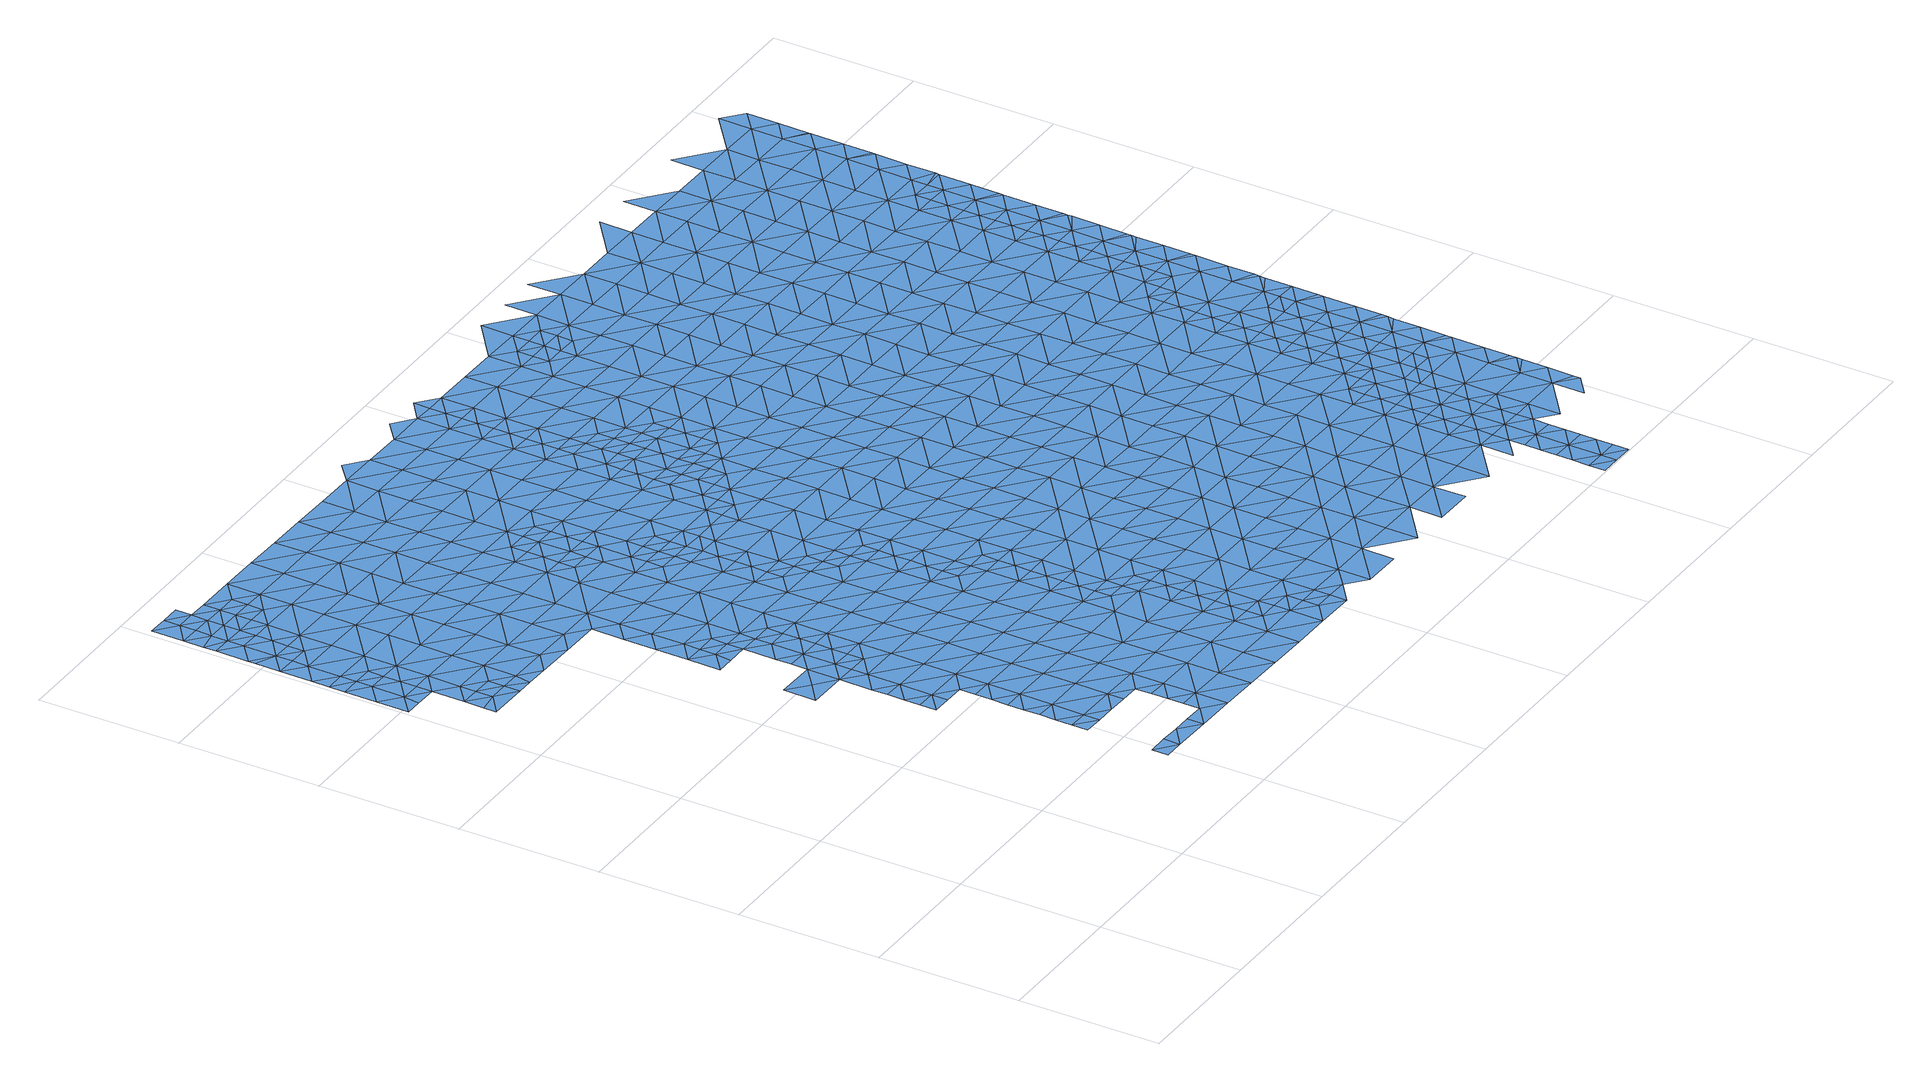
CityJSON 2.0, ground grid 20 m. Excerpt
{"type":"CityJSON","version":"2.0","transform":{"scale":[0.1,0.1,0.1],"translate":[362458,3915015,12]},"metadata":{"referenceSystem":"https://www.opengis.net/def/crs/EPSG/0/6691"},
"CityObjects":{
"waterbody1":{"type":"WaterBody","attributes":{"name":"9","class":"1140","function":"1","WaterBodyRiverFloodingRiskAttribute.description":"5","WaterBodyRiverFloodingRiskAttribute.rankOrg":"2","WaterBodyRiverFloodingRiskAttribute.adminType":"2","WaterBodyRiverFloodingRiskAttribute.scale":"L1"},"geometry":[{"type":"MultiSurface","lod":"1","boundaries":[[[0,1,2]],[[1,3,4]],[[0,3,1]],[[3,5,4]],[[6,7,8]],[[9,4,5]],[[6,10,7]],[[0,11,3]],[[12,9,5]],[[13,8,7]],[[14,8,13]],[[15,14,13]],[[10,16,7]],[[3,17,5]],[[18,12,5]],[[19,15,20]],[[21,22,23]],[[15,13,20]],[[11,19,20]],[[3,11,17]],[[7,24,13]],[[24,7,16]],[[17,25,5]],[[16,23,26]],[[11,20,17]],[[23,22,26]],[[18,5,25]],[[24,16,26]],[[27,26,22]],[[20,13,28]],[[29,17,20]],[[13,24,28]],[[30,31,32]],[[30,18,25]],[[32,18,30]],[[33,34,35]],[[36,24,26]],[[37,29,20]],[[37,20,28]],[[38,25,17]],[[36,26,27]],[[39,40,41]],[[39,31,30]],[[41,31,39]],[[42,34,33]],[[43,28,24]],[[44,40,39]],[[38,17,29]],[[45,46,47]],[[30,25,38]],[[43,24,36]],[[27,48,36]],[[42,33,49]],[[38,50,30]],[[39,51,44]],[[52,53,54]],[[55,56,52]],[[37,28,57]],[[58,59,60]],[[46,45,61]],[[33,62,49]],[[28,43,57]],[[63,58,60]],[[37,64,29]],[[59,65,60]],[[52,54,55]],[[39,30,66]],[[67,43,36]],[[68,69,70]],[[64,38,29]],[[66,30,50]],[[69,56,55]],[[68,56,69]],[[39,66,51]],[[45,71,61]],[[72,37,57]],[[73,63,74]],[[67,36,48]],[[54,75,55]],[[63,60,74]],[[76,73,74]],[[65,77,60]],[[78,49,62]],[[79,80,81]],[[79,70,80]],[[37,72,64]],[[38,82,50]],[[70,69,80]],[[83,76,84]],[[76,74,84]],[[75,85,55]],[[86,87,71]],[[86,51,87]],[[88,89,43]],[[62,90,78]],[[51,66,87]],[[91,83,84]],[[88,43,67]],[[92,81,93]],[[94,95,96]],[[61,71,97]],[[50,98,66]],[[81,80,93]],[[77,92,93]],[[57,43,89]],[[69,55,85]],[[99,80,69]],[[38,64,82]],[[74,60,100]],[[60,77,100]],[[67,48,101]],[[94,102,95]],[[103,85,75]],[[72,57,89]],[[71,87,97]],[[96,104,105]],[[98,50,82]],[[77,93,100]],[[98,106,66]],[[84,74,107]],[[96,95,104]],[[90,62,108]],[[91,84,109]],[[80,110,93]],[[102,111,95]],[[107,74,100]],[[112,88,67]],[[69,85,99]],[[113,101,105]],[[64,72,114]],[[101,112,67]],[[87,66,106]],[[114,72,89]],[[64,115,82]],[[87,116,97]],[[103,117,85]],[[118,100,93]],[[105,104,113]],[[119,120,121]],[[122,84,107]],[[123,90,108]],[[80,99,110]],[[124,90,123]],[[109,84,122]],[[113,112,101]],[[88,125,89]],[[126,124,123]],[[127,95,111]],[[116,87,106]],[[64,114,115]],[[82,128,98]],[[129,107,100]],[[111,121,130]],[[118,93,110]],[[104,95,127]],[[121,120,130]],[[131,132,117]],[[133,85,117]],[[134,114,89]],[[131,126,132]],[[125,88,112]],[[135,109,122]],[[126,123,132]],[[136,109,135]],[[127,111,130]],[[137,97,116]],[[99,85,133]],[[82,115,138]],[[139,136,135]],[[98,140,106]],[[141,122,107]],[[99,142,110]],[[120,143,130]],[[113,104,144]],[[133,117,132]],[[144,104,127]],[[100,118,129]],[[134,89,125]],[[82,138,128]],[[145,139,146]],[[123,108,147]],[[106,140,116]],[[139,135,146]],[[148,145,146]],[[149,135,122]],[[110,150,118]],[[112,113,151]],[[147,152,123]],[[123,153,132]],[[99,133,142]],[[115,114,154]],[[155,127,130]],[[151,113,144]],[[107,129,141]],[[156,125,112]],[[154,114,134]],[[157,130,143]],[[115,158,138]],[[159,148,146]],[[98,128,140]],[[160,148,159]],[[116,161,137]],[[153,133,132]],[[143,160,159]],[[162,146,135]],[[157,155,130]],[[110,142,150]],[[163,144,127]],[[164,112,151]],[[122,141,149]],[[165,134,125]],[[157,143,159]],[[166,142,133]],[[115,154,158]],[[129,118,167]],[[116,140,161]],[[123,152,153]],[[155,163,127]],[[163,151,144]],[[156,112,164]],[[165,154,134]],[[118,150,167]],[[135,149,162]],[[162,168,146]],[[128,169,140]],[[138,158,170]],[[128,138,169]],[[141,129,171]],[[137,161,172]],[[166,133,153]],[[159,146,168]],[[173,164,151]],[[165,125,156]],[[166,174,142]],[[175,158,154]],[[129,167,171]],[[168,176,159]],[[138,170,169]],[[152,147,177]],[[140,178,161]],[[150,142,174]],[[179,167,150]],[[169,178,140]],[[149,141,180]],[[157,159,176]],[[181,156,164]],[[174,179,150]],[[182,170,158]],[[173,151,163]],[[141,171,180]],[[175,154,165]],[[176,183,157]],[[161,184,172]],[[175,182,158]],[[185,171,167]],[[162,149,186]],[[153,187,166]],[[155,157,183]],[[156,188,165]],[[152,177,189]],[[153,152,187]],[[179,185,167]],[[190,169,170]],[[181,164,173]],[[149,180,186]],[[183,191,155]],[[187,152,189]],[[192,175,165]],[[161,178,184]],[[168,162,193]],[[163,155,191]],[[194,192,165]],[[194,165,188]],[[187,195,166]],[[196,178,169]],[[197,156,181]],[[162,186,193]],[[190,170,182]],[[188,156,197]],[[191,198,163]],[[174,166,195]],[[199,181,173]],[[180,171,200]],[[201,182,175]],[[177,202,189]],[[172,184,203]],[[176,168,204]],[[173,163,198]],[[205,201,175]],[[205,175,192]],[[197,206,188]],[[171,185,200]],[[200,207,180]],[[208,184,178]],[[168,193,204]],[[209,199,173]],[[196,169,190]],[[198,209,173]],[[210,211,174]],[[211,185,179]],[[186,180,207]],[[189,212,187]],[[183,176,213]],[[214,215,181]],[[174,195,210]],[[179,174,211]],[[181,199,214]],[[216,190,182]],[[191,183,217]],[[207,218,186]],[[219,203,184]],[[197,181,215]],[[176,204,213]],[[208,178,196]],[[216,182,201]],[[220,200,185]],[[197,221,206]],[[212,189,202]],[[208,219,184]],[[193,186,218]],[[222,223,191]],[[191,217,222]],[[224,183,213]],[[198,191,223]],[[217,183,224]],[[218,225,193]],[[197,215,221]],[[190,226,196]],[[227,199,209]],[[195,187,228]],[[229,210,195]],[[228,187,212]],[[204,193,225]],[[230,231,198]],[[200,232,207]],[[198,223,230]],[[201,233,216]],[[185,211,220]],[[234,221,215]],[[235,208,196]],[[209,198,231]],[[225,236,204]],[[237,227,209]],[[238,217,224]],[[239,234,215]],[[240,224,213]],[[241,203,219]],[[190,216,226]],[[213,204,236]],[[207,242,218]],[[195,228,229]],[[229,243,210]],[[209,231,237]],[[233,244,216]],[[210,245,211]],[[200,220,232]],[[246,240,213]],[[247,238,224]],[[248,220,211]],[[234,249,221]],[[236,246,213]],[[212,250,228]],[[212,202,251]],[[252,219,208]],[[227,237,253]],[[218,254,225]],[[196,226,235]],[[255,221,249]],[[256,255,249]],[[251,257,212]],[[224,240,247]],[[245,248,211]],[[239,258,234]],[[250,259,228]],[[207,232,242]],[[248,260,220]],[[249,261,256]],[[254,262,225]],[[259,263,228]],[[212,257,250]],[[238,247,264]],[[260,265,220]],[[266,261,244]],[[216,267,226]],[[262,268,225]],[[225,268,236]],[[208,235,269]],[[266,256,261]],[[218,270,254]],[[229,228,263]],[[210,243,245]],[[232,220,265]],[[271,249,234]],[[272,267,216]],[[218,242,270]],[[216,244,272]],[[265,273,232]],[[274,240,246]],[[268,275,236]],[[276,277,229]],[[229,277,243]],[[208,269,252]],[[276,229,263]],[[273,278,232]],[[232,278,242]],[[279,253,280]],[[275,281,236]],[[236,281,246]],[[241,219,282]],[[280,253,283]],[[258,279,280]],[[244,261,272]],[[284,250,257]],[[285,261,249]],[[286,248,245]],[[234,258,271]],[[267,287,226]],[[277,288,243]],[[289,274,246]],[[282,219,252]],[[290,254,270]],[[291,270,242]],[[251,292,257]],[[235,287,269]],[[281,289,246]],[[288,293,243]],[[243,293,245]],[[294,291,242]],[[235,226,287]],[[294,242,278]],[[258,280,271]],[[289,295,274]],[[283,296,280]],[[297,286,245]],[[298,290,270]],[[299,252,269]],[[285,249,271]],[[300,301,257]],[[251,302,292]],[[257,292,300]],[[284,257,301]],[[245,293,297]],[[270,291,298]],[[272,261,303]],[[286,297,304]],[[303,261,285]],[[290,298,305]],[[272,306,267]],[[299,269,287]],[[252,307,282]],[[308,292,302]],[[271,280,309]],[[280,296,309]],[[306,272,303]],[[310,309,296]],[[307,252,299]],[[309,311,271]],[[306,312,267]],[[267,313,287]],[[285,271,311]],[[314,303,285]],[[287,313,299]],[[315,282,307]],[[308,302,316]],[[317,282,315]],[[310,318,309]],[[319,306,303]],[[313,267,312]],[[314,285,311]],[[318,320,309]],[[313,321,299]],[[320,322,309]],[[309,322,311]],[[307,299,321]],[[323,315,307]],[[303,314,319]],[[321,323,307]],[[322,324,311]],[[311,324,314]],[[312,306,325]],[[312,326,313]],[[306,319,325]],[[324,327,314]],[[327,328,314]],[[319,314,328]],[[322,329,324]],[[313,330,321]],[[331,315,323]],[[312,325,326]],[[329,322,332]],[[333,334,319]],[[319,334,325]],[[319,328,333]],[[335,323,321]],[[330,313,326]],[[336,324,329]],[[330,335,321]],[[334,337,325]],[[332,338,329]],[[326,325,337]],[[339,336,329]],[[335,340,323]],[[341,342,326]],[[326,342,330]],[[329,338,339]],[[331,323,340]],[[326,337,341]],[[343,344,331]],[[336,339,345]],[[340,343,331]],[[337,334,346]],[[347,348,330]],[[330,348,335]],[[334,349,346]],[[330,342,347]],[[350,337,346]],[[348,351,335]],[[352,340,335]],[[351,352,335]],[[349,353,346]],[[354,350,346]],[[355,356,340]],[[340,356,343]],[[346,353,354]],[[340,352,355]],[[357,350,354]],[[358,359,343]],[[343,356,358]]]}]},
"waterbody2":{"type":"WaterBody","attributes":{"name":"9","class":"1140","function":"1","WaterBodyRiverFloodingRiskAttribute.description":"5","WaterBodyRiverFloodingRiskAttribute.rankOrg":"1","WaterBodyRiverFloodingRiskAttribute.adminType":"2","WaterBodyRiverFloodingRiskAttribute.scale":"L1"},"geometry":[{"type":"MultiSurface","lod":"1","boundaries":[[[360,8,361]],[[15,362,361]],[[363,360,361]],[[364,363,361]],[[361,362,364]],[[364,362,2]],[[0,2,362]],[[0,19,11]],[[362,19,0]],[[19,362,15]],[[361,14,15]],[[14,361,8]]]}]},
"waterbody3":{"type":"WaterBody","attributes":{"name":"9","class":"1140","function":"1","WaterBodyRiverFloodingRiskAttribute.description":"5","WaterBodyRiverFloodingRiskAttribute.rankOrg":"1","WaterBodyRiverFloodingRiskAttribute.adminType":"2","WaterBodyRiverFloodingRiskAttribute.scale":"L1"},"geometry":[{"type":"MultiSurface","lod":"1","boundaries":[[[10,365,23]],[[10,6,365]],[[21,23,365]],[[366,365,6]],[[16,10,23]],[[366,367,365]],[[365,367,21]]]}]},
"waterbody4":{"type":"WaterBody","attributes":{"name":"9","class":"1140","function":"1","WaterBodyRiverFloodingRiskAttribute.description":"5","WaterBodyRiverFloodingRiskAttribute.rankOrg":"1","WaterBodyRiverFloodingRiskAttribute.adminType":"2","WaterBodyRiverFloodingRiskAttribute.scale":"L1"},"geometry":[{"type":"MultiSurface","lod":"1","boundaries":[[[368,369,370]],[[41,369,31]],[[31,369,371]],[[32,31,371]],[[12,371,9]],[[372,371,368]],[[12,18,371]],[[372,9,371]],[[40,373,41]],[[32,371,18]],[[371,369,368]],[[373,370,369]],[[41,373,369]]]}]},
"waterbody5":{"type":"WaterBody","attributes":{"name":"9","class":"1140","function":"1","WaterBodyRiverFloodingRiskAttribute.description":"5","WaterBodyRiverFloodingRiskAttribute.rankOrg":"2","WaterBodyRiverFloodingRiskAttribute.adminType":"2","WaterBodyRiverFloodingRiskAttribute.scale":"L1"},"geometry":[{"type":"MultiSurface","lod":"1","boundaries":[[[373,374,375]],[[374,47,375]],[[374,373,40]],[[376,377,375]],[[375,47,376]],[[373,375,378]],[[373,378,370]],[[378,375,377]]]}]},
"waterbody6":{"type":"WaterBody","attributes":{"name":"9","class":"1140","function":"1","WaterBodyRiverFloodingRiskAttribute.description":"5","WaterBodyRiverFloodingRiskAttribute.rankOrg":"1","WaterBodyRiverFloodingRiskAttribute.adminType":"2","WaterBodyRiverFloodingRiskAttribute.scale":"L1"},"geometry":[{"type":"MultiSurface","lod":"1","boundaries":[[[46,379,47]],[[46,380,381]],[[46,381,379]],[[47,379,376]],[[377,376,379]],[[382,377,379]],[[382,379,381]]]}]},
"waterbody7":{"type":"WaterBody","attributes":{"name":"9","class":"1140","function":"1","WaterBodyRiverFloodingRiskAttribute.description":"5","WaterBodyRiverFloodingRiskAttribute.rankOrg":"1","WaterBodyRiverFloodingRiskAttribute.adminType":"2","WaterBodyRiverFloodingRiskAttribute.scale":"L1"},"geometry":[{"type":"MultiSurface","lod":"1","boundaries":[[[86,45,383]],[[45,374,383]],[[51,86,383]],[[44,51,383]],[[40,44,383]],[[45,86,71]],[[45,47,374]],[[383,374,40]]]}]},
"waterbody8":{"type":"WaterBody","attributes":{"name":"9","class":"1140","function":"1","WaterBodyRiverFloodingRiskAttribute.description":"5","WaterBodyRiverFloodingRiskAttribute.rankOrg":"1","WaterBodyRiverFloodingRiskAttribute.adminType":"2","WaterBodyRiverFloodingRiskAttribute.scale":"L1"},"geometry":[{"type":"MultiSurface","lod":"1","boundaries":[[[384,385,386]],[[386,385,387]],[[387,385,148]],[[145,148,385]],[[136,139,388]],[[385,388,139]],[[120,119,387]],[[160,120,387]],[[143,120,160]],[[385,139,145]],[[160,387,148]],[[119,386,387]],[[389,83,390]],[[385,391,388]],[[91,109,388]],[[388,109,136]],[[83,91,388]],[[391,83,388]],[[83,391,390]],[[390,391,392]],[[392,389,390]],[[384,391,385]]]}]},
"waterbody9":{"type":"WaterBody","attributes":{"name":"9","class":"1140","function":"1","WaterBodyRiverFloodingRiskAttribute.description":"5","WaterBodyRiverFloodingRiskAttribute.rankOrg":"1","WaterBodyRiverFloodingRiskAttribute.adminType":"2","WaterBodyRiverFloodingRiskAttribute.scale":"L1"},"geometry":[{"type":"MultiSurface","lod":"1","boundaries":[[[94,393,394]],[[102,94,394]],[[121,394,119]],[[395,394,393]],[[394,121,102]],[[395,119,394]],[[111,102,121]]]}]},
"waterbody10":{"type":"WaterBody","attributes":{"name":"9","class":"1140","function":"1","WaterBodyRiverFloodingRiskAttribute.description":"5","WaterBodyRiverFloodingRiskAttribute.rankOrg":"3","WaterBodyRiverFloodingRiskAttribute.adminType":"2","WaterBodyRiverFloodingRiskAttribute.scale":"L1"},"geometry":[{"type":"MultiSurface","lod":"1","boundaries":[[[233,201,396]],[[205,396,201]],[[205,192,396]],[[194,188,206]],[[194,206,397]],[[206,221,397]],[[221,255,397]],[[255,256,397]],[[256,396,397]],[[397,192,194]],[[266,396,256]],[[266,233,396]],[[396,192,397]],[[266,244,233]]]}]},
"waterbody11":{"type":"WaterBody","attributes":{"name":"9","class":"1140","function":"1","WaterBodyRiverFloodingRiskAttribute.description":"5","WaterBodyRiverFloodingRiskAttribute.rankOrg":"3","WaterBodyRiverFloodingRiskAttribute.adminType":"2","WaterBodyRiverFloodingRiskAttribute.scale":"L1"},"geometry":[{"type":"MultiSurface","lod":"1","boundaries":[[[222,217,238]],[[223,222,398]],[[222,238,398]],[[230,223,399]],[[223,398,399]],[[231,230,399]],[[238,264,398]],[[237,231,400]],[[274,247,240]],[[231,399,400]],[[253,237,283]],[[401,264,247]],[[283,237,400]],[[398,402,399]],[[286,260,248]],[[254,290,262]],[[284,403,250]],[[247,274,401]],[[398,264,404]],[[259,250,403]],[[262,405,268]],[[263,259,403]],[[265,260,406]],[[264,401,404]],[[260,286,406]],[[274,295,401]],[[262,290,405]],[[402,398,404]],[[406,407,265]],[[400,399,402]],[[405,408,268]],[[276,409,277]],[[283,400,296]],[[409,263,403]],[[276,263,409]],[[273,407,278]],[[273,265,407]],[[275,408,281]],[[410,296,400]],[[275,268,408]],[[402,410,400]],[[284,301,403]],[[286,304,406]],[[290,305,405]],[[409,411,277]],[[295,412,401]],[[408,413,281]],[[414,291,294]],[[288,411,293]],[[401,412,404]],[[288,277,411]],[[414,278,407]],[[294,278,414]],[[289,413,295]],[[289,281,413]],[[292,308,300]],[[403,415,409]],[[413,412,295]],[[416,305,298]],[[297,417,304]],[[297,293,417]],[[298,291,416]],[[301,300,418]],[[310,296,410]],[[293,411,417]],[[291,414,416]],[[300,308,418]],[[403,301,415]],[[419,420,406]],[[406,304,419]],[[408,405,421]],[[405,305,421]],[[415,422,409]],[[409,423,411]],[[407,406,420]],[[402,424,410]],[[407,425,414]],[[421,426,408]],[[301,418,415]],[[404,412,427]],[[402,404,424]],[[308,316,418]],[[304,417,419]],[[423,417,411]],[[410,318,310]],[[305,416,421]],[[413,408,426]],[[414,425,416]],[[404,427,424]],[[426,428,413]],[[429,419,417]],[[409,422,423]],[[412,413,428]],[[407,420,425]],[[410,430,318]],[[431,418,316]],[[416,432,421]],[[423,429,417]],[[425,432,416]],[[428,433,412]],[[410,424,430]],[[415,418,431]],[[415,434,422]],[[427,412,433]],[[419,435,420]],[[421,436,426]],[[431,316,437]],[[429,435,419]],[[433,438,427]],[[427,439,424]],[[320,318,440]],[[434,415,431]],[[318,430,440]],[[322,320,440]],[[426,441,428]],[[422,442,423]],[[421,432,436]],[[332,322,440]],[[443,444,420]],[[439,427,438]],[[443,420,435]],[[430,424,439]],[[437,445,431]],[[422,434,446]],[[428,447,433]],[[423,448,429]],[[425,420,444]],[[426,436,441]],[[439,449,430]],[[444,450,425]],[[450,436,432]],[[422,446,442]],[[429,448,435]],[[440,430,449]],[[431,451,434]],[[332,440,338]],[[432,425,450]],[[428,441,447]],[[452,338,440]],[[445,437,453]],[[449,452,440]],[[434,451,446]],[[423,442,448]],[[435,454,443]],[[433,447,455]],[[438,433,456]],[[431,445,451]],[[441,436,457]],[[446,458,442]],[[433,455,456]],[[435,448,454]],[[439,459,449]],[[452,460,338]],[[436,450,457]],[[457,461,441]],[[439,438,459]],[[341,337,350]],[[339,338,460]],[[341,462,342]],[[444,443,463]],[[458,446,451]],[[447,441,461]],[[345,339,460]],[[458,464,442]],[[438,456,459]],[[443,454,463]],[[449,465,452]],[[341,350,462]],[[461,466,447]],[[467,345,460]],[[347,468,348]],[[347,342,468]],[[455,447,466]],[[342,462,468]],[[448,442,469]],[[350,357,462]],[[444,463,470]],[[450,444,471]],[[452,472,460]],[[450,473,457]],[[466,474,455]],[[455,475,456]],[[468,476,348]],[[449,459,465]],[[476,352,351]],[[469,442,464]],[[460,477,467]],[[471,444,470]],[[351,348,476]],[[454,478,463]],[[445,479,480]],[[451,445,481]],[[457,473,461]],[[451,482,458]],[[454,448,478]],[[357,483,462]],[[354,353,484]],[[452,465,472]],[[485,357,354]],[[355,486,356]],[[473,450,471]],[[445,480,481]],[[487,466,461]],[[458,482,464]],[[355,352,486]],[[475,455,474]],[[448,469,478]],[[459,456,475]],[[460,488,477]],[[352,476,486]],[[468,462,483]],[[354,484,485]],[[488,460,472]],[[485,483,357]],[[475,489,459]],[[468,490,476]],[[491,469,464]],[[492,359,358]],[[470,463,493]],[[494,480,479]],[[451,481,482]],[[495,474,466]],[[358,356,492]],[[465,459,489]],[[487,461,473]],[[482,491,464]],[[484,496,485]],[[356,486,492]],[[463,478,493]],[[497,498,499]],[[489,500,465]],[[501,486,476]],[[468,483,490]],[[499,477,497]],[[471,470,502]],[[480,494,481]],[[477,488,497]],[[472,465,500]],[[503,473,471]],[[495,466,487]],[[504,475,474]],[[470,493,502]],[[505,501,476]],[[496,506,485]],[[505,476,490]],[[507,496,508]],[[486,501,492]],[[508,498,507]],[[498,497,507]],[[488,472,509]],[[494,510,481]],[[511,474,495]],[[469,491,512]],[[478,469,513]],[[475,504,489]],[[471,502,514]],[[507,506,496]],[[483,515,490]],[[472,500,509]],[[510,516,481]],[[483,485,515]],[[503,471,514]],[[487,473,503]],[[517,491,482]],[[469,512,513]],[[497,488,518]],[[482,481,516]],[[515,485,506]],[[474,511,504]],[[493,478,519]],[[489,520,500]],[[518,488,509]],[[516,517,482]],[[497,521,507]],[[502,493,519]],[[492,501,522]],[[495,487,523]],[[491,517,512]],[[478,513,519]],[[524,525,494]],[[526,521,497]],[[495,527,511]],[[520,489,504]],[[505,490,528]],[[529,501,505]],[[500,530,509]],[[526,497,518]],[[487,503,523]],[[528,490,515]],[[531,513,512]],[[528,529,505]],[[514,502,532]],[[494,533,510]],[[534,504,511]],[[530,500,520]],[[502,519,532]],[[509,535,518]],[[495,523,527]],[[533,516,510]],[[506,507,536]],[[524,537,525]],[[538,534,511]],[[534,520,504]],[[536,507,521]],[[512,517,531]],[[515,506,536]],[[539,528,515]],[[514,532,540]],[[522,501,541]],[[503,514,542]],[[511,527,538]],[[541,501,529]],[[509,530,535]],[[535,543,518]],[[544,545,513]],[[542,514,540]],[[494,525,533]],[[523,503,542]],[[546,517,516]],[[513,531,544]],[[519,513,545]],[[547,529,528]],[[539,515,536]],[[526,518,548]],[[549,546,516]],[[526,550,521]],[[539,547,528]],[[545,551,519]],[[522,541,552]],[[549,516,533]],[[527,523,553]],[[530,520,554]],[[555,535,530]],[[548,550,526]],[[550,536,521]],[[529,556,541]],[[517,557,531]],[[554,520,534]],[[532,519,551]],[[518,543,548]],[[523,542,553]],[[546,557,517]],[[557,544,531]],[[540,532,551]],[[538,527,558]],[[559,560,541]],[[561,539,536]],[[541,560,552]],[[555,530,554]],[[529,562,556]],[[551,563,540]],[[564,543,535]],[[540,565,542]],[[527,553,558]],[[541,556,559]],[[566,545,544]],[[529,547,562]],[[525,567,568]],[[569,564,535]],[[533,525,570]],[[533,571,549]],[[557,566,544]],[[534,572,554]],[[569,535,555]],[[542,573,553]],[[561,536,550]],[[538,558,574]],[[534,538,572]],[[560,575,552]],[[543,576,548]],[[561,577,539]],[[578,556,562]],[[565,540,563]],[[525,568,570]],[[564,576,543]],[[576,550,548]],[[538,574,572]],[[577,579,539]],[[566,580,545]],[[579,562,547]],[[554,581,555]],[[545,582,551]],[[571,533,570]],[[546,549,571]],[[547,539,579]],[[580,582,545]],[[582,563,551]],[[583,568,567]],[[573,542,565]],[[558,553,573]],[[584,574,558]],[[546,585,557]],[[560,586,575]],[[587,552,575]],[[573,584,558]],[[578,562,588]],[[550,589,561]],[[554,572,581]],[[576,589,550]],[[590,585,546]],[[591,565,563]],[[569,555,592]],[[546,571,590]],[[557,593,566]],[[592,555,581]],[[582,591,563]],[[594,564,569]],[[595,562,579]],[[570,568,583]],[[588,562,595]],[[589,596,561]],[[575,586,597]],[[598,599,574]],[[599,581,572]],[[594,576,564]],[[596,600,561]],[[601,569,592]],[[591,602,565]],[[603,587,575]],[[565,604,573]],[[574,584,598]],[[572,574,599]],[[597,603,575]],[[605,579,577]],[[593,557,585]],[[577,561,600]],[[580,566,593]],[[606,607,597]],[[608,570,583]],[[602,604,565]],[[604,584,573]],[[607,588,595]],[[606,588,607]],[[594,569,601]],[[571,570,609]],[[571,610,590]],[[600,605,577]],[[593,611,580]],[[605,595,579]],[[581,612,592]],[[580,613,582]],[[594,614,576]],[[583,615,616]],[[570,608,609]],[[617,598,584]],[[590,610,585]],[[603,597,607]],[[589,576,614]],[[616,618,583]],[[619,607,595]],[[604,617,584]],[[618,620,583]],[[583,620,608]],[[581,599,612]],[[613,580,611]],[[591,582,613]],[[571,609,610]],[[621,593,585]],[[620,622,608]],[[613,623,591]],[[624,589,614]],[[617,625,598]],[[626,600,596]],[[598,627,599]],[[622,628,608]],[[619,595,605]],[[592,612,629]],[[601,592,630]],[[601,631,594]],[[596,589,632]],[[619,633,607]],[[602,591,623]],[[607,634,603]],[[609,608,628]],[[635,585,610]],[[625,627,598]],[[627,612,599]],[[593,621,611]],[[636,610,609]],[[592,629,630]],[[633,634,607]],[[623,637,602]],[[634,638,603]],[[602,639,604]],[[589,624,632]],[[640,636,609]],[[640,609,628]],[[585,635,621]],[[641,629,612]],[[642,613,611]],[[614,594,631]],[[605,600,626]],[[601,630,631]],[[614,643,624]],[[596,632,626]],[[627,641,612]],[[644,645,610]],[[631,643,614]],[[644,610,636]],[[626,646,605]],[[639,602,637]],[[617,604,639]],[[635,610,645]],[[647,611,621]],[[613,642,623]],[[619,605,646]],[[639,648,617]],[[649,632,624]],[[641,650,629]],[[629,651,630]],[[652,653,635]],[[635,653,621]],[[619,654,633]],[[635,645,652]],[[625,617,648]],[[611,647,642]],[[650,651,629]],[[651,631,630]],[[623,655,637]],[[648,656,625]],[[632,649,626]],[[625,657,627]],[[624,643,658]],[[619,646,659]],[[633,660,634]],[[653,661,621]],[[621,661,647]],[[655,623,642]],[[662,663,664]],[[665,639,637]],[[649,624,658]],[[662,666,663]],[[666,667,663]],[[626,668,646]],[[619,659,654]],[[669,642,647]],[[657,625,656]],[[670,671,672]],[[641,627,657]],[[673,650,641]],[[674,637,655]],[[643,631,675]],[[639,665,648]],[[672,664,670]],[[660,633,654]],[[675,631,651]],[[676,634,660]],[[664,663,670]],[[661,653,677]],[[643,678,658]],[[626,649,668]],[[646,679,659]],[[680,663,667]],[[670,681,671]],[[681,682,683]],[[637,674,665]],[[684,678,643]],[[648,685,656]],[[647,661,669]],[[683,671,681]],[[686,651,650]],[[684,643,675]],[[641,657,673]],[[687,654,659]],[[658,688,649]],[[677,689,661]],[[646,668,690]],[[691,692,642]],[[692,674,655]],[[663,680,670]],[[693,686,650]],[[686,675,651]],[[685,648,665]],[[678,688,658]],[[694,657,656]],[[695,682,681]],[[693,650,673]],[[642,669,691]],[[696,682,695]],[[655,642,692]],[[697,669,661]],[[649,688,668]],[[646,690,679]],[[654,687,660]],[[698,697,661]],[[698,661,689]],[[699,696,700]],[[700,696,695]],[[701,656,685]],[[657,694,673]],[[687,659,679]],[[702,690,668]],[[681,670,703]],[[704,705,669]],[[704,669,697]],[[703,670,680]],[[706,707,674]],[[691,669,705]],[[656,701,694]],[[695,708,700]],[[709,675,686]],[[674,692,706]],[[665,674,707]],[[710,678,684]],[[711,692,691]],[[694,712,673]],[[713,660,687]],[[684,675,714]],[[715,711,691]],[[668,688,716]],[[715,691,705]],[[680,717,718]],[[707,719,665]],[[719,701,685]],[[693,673,712]],[[681,703,720]],[[695,681,721]],[[702,668,716]],[[675,709,714]],[[722,723,680]],[[685,665,719]],[[678,710,688]],[[722,680,718]],[[679,724,687]],[[721,681,720]],[[695,721,708]],[[725,726,692]],[[679,690,724]],[[725,692,711]],[[703,680,723]],[[706,692,726]],[[710,684,714]],[[727,716,688]],[[728,694,701]],[[724,690,702]],[[703,729,720]],[[693,712,730]],[[686,693,731]],[[732,733,706]],[[732,706,726]],[[703,723,734]],[[731,693,730]],[[735,736,737]],[[709,686,731]],[[707,706,733]],[[738,701,719]],[[703,734,729]],[[694,728,712]],[[739,721,720]],[[737,708,735]],[[740,739,720]],[[741,719,707]],[[740,720,729]],[[708,721,735]],[[709,742,714]],[[688,710,727]],[[716,743,702]],[[744,741,707]],[[687,724,745]],[[713,687,746]],[[744,707,733]],[[701,738,728]],[[747,748,749]],[[746,687,745]],[[747,736,748]],[[714,742,710]],[[750,716,727]],[[702,743,724]],[[751,738,719]],[[736,735,748]],[[709,731,752]],[[753,721,739]],[[754,751,719]],[[754,719,741]],[[735,721,753]],[[742,709,752]],[[755,756,757]],[[758,727,710]],[[759,712,728]],[[730,760,731]],[[761,748,735]],[[762,713,746]],[[755,749,748]],[[757,749,755]],[[716,750,743]],[[730,712,760]],[[763,745,724]],[[735,753,764]],[[743,765,724]],[[735,764,761]],[[766,767,768]],[[769,728,738]],[[712,759,760]],[[731,770,752]],[[768,756,766]],[[771,738,751]],[[772,750,727]],[[773,746,745]],[[756,755,766]],[[710,742,758]],[[771,769,738]],[[769,759,728]],[[755,748,774]],[[748,761,775]],[[774,748,775]],[[776,777,778]],[[779,742,752]],[[780,727,758]],[[778,767,781]],[[724,765,763]],[[731,760,770]],[[767,766,781]],[[755,774,782]],[[771,751,783]],[[784,755,782]],[[766,755,784]],[[779,758,742]],[[776,778,781]],[[743,750,772]],[[727,780,772]],[[759,785,760]],[[745,763,773]],[[752,770,786]],[[787,766,784]],[[783,788,771]],[[789,785,759]],[[785,770,760]],[[781,766,787]],[[789,759,769]],[[790,776,781]],[[752,786,779]],[[791,769,771]],[[792,790,781]],[[779,793,758]],[[758,794,780]],[[743,772,795]],[[765,743,796]],[[781,787,792]],[[797,791,771]],[[797,771,788]],[[796,743,795]],[[798,786,770]],[[785,799,770]],[[780,800,772]],[[763,765,801]],[[802,803,769]],[[769,803,789]],[[799,798,770]],[[769,791,802]],[[794,800,780]],[[801,765,796]],[[773,763,801]],[[804,779,786]],[[758,793,794]],[[805,795,772]],[[806,785,789]],[[807,806,789]],[[807,789,803]],[[798,804,786]],[[804,793,779]],[[800,805,772]],[[808,773,809]],[[810,796,795]],[[773,801,809]],[[811,812,785]],[[785,812,799]],[[785,806,811]],[[805,810,795]],[[804,813,793]],[[793,814,794]],[[815,816,799]],[[799,816,798]],[[815,799,812]],[[801,796,810]],[[794,814,800]],[[810,817,801]],[[801,818,809]],[[819,820,798]],[[798,820,804]],[[819,798,816]],[[817,818,801]],[[793,813,814]],[[814,821,800]],[[800,822,805]],[[823,824,804]],[[823,804,820]],[[813,804,824]],[[805,822,810]],[[825,826,813]],[[825,813,824]],[[814,813,826]],[[800,821,822]],[[810,827,817]],[[810,822,828]],[[817,829,818]],[[827,810,828]],[[814,826,830]],[[827,829,817]],[[831,822,821]],[[821,814,832]],[[826,833,830]],[[834,818,829]],[[814,830,832]],[[822,835,828]],[[833,836,830]],[[821,832,831]],[[828,835,827]],[[836,833,837]],[[836,838,830]],[[832,830,838]],[[822,831,835]],[[827,839,829]],[[831,832,840]],[[841,827,835]],[[832,838,840]],[[842,831,840]],[[839,827,841]],[[839,843,829]],[[835,831,844]],[[831,842,844]],[[845,841,835]],[[835,844,845]],[[846,847,841]],[[846,841,845]],[[841,847,839]],[[848,843,839]],[[847,848,839]]]}]},
"waterbody12":{"type":"WaterBody","attributes":{"name":"9","class":"1140","function":"1","WaterBodyRiverFloodingRiskAttribute.description":"5","WaterBodyRiverFloodingRiskAttribute.rankOrg":"3","WaterBodyRiverFloodingRiskAttribute.adminType":"2","WaterBodyRiverFloodingRiskAttribute.scale":"L1"},"geometry":[{"type":"MultiSurface","lod":"1","boundaries":[[[227,253,849]],[[239,279,258]],[[239,215,849]],[[239,849,279]],[[214,227,849]],[[849,215,214]],[[227,214,199]],[[279,849,253]]]}]},
"waterbody13":{"type":"WaterBody","attributes":{"name":"9","class":"1140","function":"1","WaterBodyRiverFloodingRiskAttribute.description":"5","WaterBodyRiverFloodingRiskAttribute.rankOrg":"3","WaterBodyRiverFloodingRiskAttribute.adminType":"2","WaterBodyRiverFloodingRiskAttribute.scale":"L1"},"geometry":[{"type":"MultiSurface","lod":"1","boundaries":[[[349,850,353]],[[850,349,851]],[[850,851,852]],[[853,852,851]],[[853,854,852]],[[854,853,345]],[[336,345,853]],[[333,851,334]],[[328,853,851]],[[333,328,851]],[[349,334,851]],[[328,327,853]],[[324,336,327]],[[327,336,853]]]}]},
"waterbody14":{"type":"WaterBody","attributes":{"name":"9","class":"1140","function":"1","WaterBodyRiverFloodingRiskAttribute.description":"5","WaterBodyRiverFloodingRiskAttribute.rankOrg":"2","WaterBodyRiverFloodingRiskAttribute.adminType":"2","WaterBodyRiverFloodingRiskAttribute.scale":"L1"},"geometry":[{"type":"MultiSurface","lod":"1","boundaries":[[[855,852,856]],[[850,852,855]],[[855,498,508]],[[508,484,855]],[[496,484,508]],[[484,353,855]],[[499,498,856]],[[850,855,353]],[[498,855,856]],[[854,856,852]],[[854,467,856]],[[854,345,467]],[[467,477,856]],[[477,499,856]]]}]},
"waterbody15":{"type":"WaterBody","attributes":{"name":"9","class":"1140","function":"1","WaterBodyRiverFloodingRiskAttribute.description":"5","WaterBodyRiverFloodingRiskAttribute.rankOrg":"2","WaterBodyRiverFloodingRiskAttribute.adminType":"2","WaterBodyRiverFloodingRiskAttribute.scale":"L1"},"geometry":[{"type":"MultiSurface","lod":"1","boundaries":[[[559,556,857]],[[556,578,857]],[[578,606,857]],[[606,578,588]],[[597,857,606]],[[597,586,857]],[[586,560,857]],[[559,857,560]]]}]},
"waterbody16":{"type":"WaterBody","attributes":{"name":"9","class":"1140","function":"1","WaterBodyRiverFloodingRiskAttribute.description":"5","WaterBodyRiverFloodingRiskAttribute.rankOrg":"4","WaterBodyRiverFloodingRiskAttribute.adminType":"2","WaterBodyRiverFloodingRiskAttribute.scale":"L1"},"geometry":[{"type":"MultiSurface","lod":"1","boundaries":[[[858,859,860]],[[859,861,860]],[[862,861,859]],[[618,616,863]],[[859,863,616]],[[859,666,863]],[[618,863,620]],[[863,864,620]],[[863,664,864]],[[864,664,672]],[[672,671,864]],[[865,866,867]],[[860,867,866]],[[868,867,860]],[[868,869,867]],[[870,859,858]],[[871,872,867]],[[869,871,867]],[[873,868,860]],[[874,860,866]],[[865,867,872]],[[683,682,875]],[[682,876,875]],[[696,876,682]],[[696,699,876]],[[877,699,700]],[[689,699,877]],[[689,878,699]],[[689,677,878]],[[802,791,879]],[[791,880,879]],[[880,791,797]],[[797,788,880]],[[788,783,881]],[[783,751,881]],[[881,882,788]],[[881,883,882]],[[881,741,883]],[[884,882,883]],[[778,777,885]],[[777,886,885]],[[887,886,777]],[[887,883,886]],[[883,733,886]],[[886,726,885]],[[885,767,778]],[[767,885,888]],[[885,711,888]],[[768,767,888]],[[757,756,889]],[[756,888,889]],[[888,705,889]],[[757,889,749]],[[890,749,889]],[[747,749,890]],[[737,736,877]],[[736,890,877]],[[890,736,747]],[[889,697,890]],[[890,697,698]],[[698,689,890]],[[888,756,768]],[[777,776,887]],[[891,879,892]],[[893,879,891]],[[893,803,879]],[[807,803,893]],[[811,806,894]],[[806,893,894]],[[893,895,894]],[[896,895,893]],[[897,816,898]],[[819,816,897]],[[825,899,826]],[[833,826,899]],[[899,824,900]],[[815,812,898]],[[898,812,894]],[[901,898,894]],[[902,898,901]],[[903,901,894]],[[825,824,899]],[[824,823,900]],[[823,820,900]],[[900,820,897]],[[819,897,820]],[[815,898,816]],[[903,894,895]],[[811,894,812]],[[893,806,807]],[[896,893,891]],[[883,887,884]],[[788,882,880]],[[802,879,803]],[[751,754,881]],[[754,741,881]],[[883,741,744]],[[744,733,883]],[[733,732,886]],[[732,726,886]],[[726,725,885]],[[725,711,885]],[[888,711,715]],[[715,705,888]],[[705,704,889]],[[704,697,889]],[[628,622,864]],[[875,628,864]],[[640,628,875]],[[875,636,640]],[[645,644,876]],[[645,876,878]],[[652,645,878]],[[652,878,653]],[[644,636,876]],[[677,653,878]],[[890,689,877]],[[700,737,877]],[[700,708,737]],[[699,878,876]],[[876,636,875]],[[671,683,875]],[[671,875,864]],[[622,620,864]],[[616,862,859]],[[861,873,860]],[[874,858,860]],[[870,666,859]],[[863,666,662]],[[662,664,863]],[[904,871,869]],[[882,884,905]],[[884,906,905]],[[906,884,907]],[[884,887,907]],[[907,887,908]],[[908,887,790]],[[776,790,887]],[[909,882,905]],[[880,882,909]],[[910,880,909]],[[910,911,880]],[[892,879,911]],[[897,912,913]],[[897,898,912]],[[837,833,899]],[[914,837,899]],[[915,900,913]],[[915,914,900]],[[900,914,899]],[[900,897,913]],[[912,898,902]],[[911,879,880]]]}]}
},
"vertices":[
[36,1084,8],[8,1106,8],[8,1084,8],[37,1107,8],[9,1131,8],[37,1153,8],[63,945,8],[91,968,8],[63,991,8],[9,1177,8],[91,945,8],[65,1084,8],[38,1176,8],[92,1014,8],[64,1014,8],[64,1037,8],[119,944,8],[93,1106,8],[66,1176,8],[64,1061,8],[93,1060,8],[119,898,8],[142,898,8],[119,921,8],[148,967,8],[94,1153,8],[147,921,8],[175,897,8],[149,1013,8],[150,1105,8],[95,1199,8],[67,1222,8],[66,1199,8],[419,131,9],[391,154,9],[391,131,9],[204,920,8],[150,1059,8],[151,1152,8],[96,1245,8],[68,1268,8],[67,1245,8],[420,154,9],[205,966,8],[96,1268,8],[97,1314,8],[69,1338,8],[68,1315,8],[232,896,8],[448,153,9],[152,1198,8],[124,1268,8],[393,270,8],[393,247,8],[421,246,8],[421,269,8],[393,293,8],[206,1012,8],[339,455,8],[339,432,8],[367,455,8],[97,1337,8],[476,130,9],[339,478,8],[207,1105,8],[367,432,8],[152,1244,8],[261,919,8],[394,316,8],[422,315,8],[394,339,8],[125,1314,8],[206,1058,8],[340,502,8],[368,501,8],[449,246,8],[340,525,8],[395,431,8],[476,153,9],[394,362,8],[423,362,8],[395,385,8],[208,1151,8],[341,571,8],[369,547,8],[478,268,8],[125,1291,8],[153,1290,8],[262,965,8],[262,1011,8],[505,152,9],[369,570,8],[395,408,8],[424,408,8],[287,757,8],[316,779,8],[288,803,8],[154,1337,8],[208,1197,8],[479,315,8],[424,454,8],[289,895,8],[315,756,8],[478,245,8],[316,826,8],[288,849,8],[209,1243,8],[425,500,8],[533,129,9],[398,570,8],[480,361,8],[344,756,8],[318,918,8],[317,872,8],[263,1057,8],[264,1104,8],[210,1289,8],[506,245,8],[480,407,8],[343,710,8],[371,709,8],[343,733,8],[426,547,8],[534,175,9],[505,175,9],[318,964,8],[506,199,8],[372,778,8],[265,1196,8],[481,453,8],[372,732,8],[506,222,8],[534,221,8],[535,267,8],[319,1010,8],[426,593,8],[398,593,8],[211,1336,8],[264,1150,8],[398,616,8],[266,1242,8],[482,499,8],[536,314,8],[400,709,8],[373,825,8],[399,639,8],[427,639,8],[590,128,8],[399,662,8],[482,546,8],[536,360,8],[374,871,8],[590,174,8],[591,220,8],[320,1057,8],[429,778,8],[375,963,8],[428,731,8],[321,1103,8],[428,685,8],[399,686,8],[267,1289,8],[483,592,8],[430,824,8],[375,917,8],[376,1010,8],[592,267,8],[537,406,8],[484,638,8],[322,1195,8],[321,1149,8],[538,452,8],[267,1335,8],[431,870,8],[592,313,8],[377,1056,8],[485,684,8],[646,127,8],[323,1241,8],[593,359,8],[539,499,8],[431,916,8],[377,1102,8],[485,730,8],[323,1288,8],[594,405,8],[539,545,8],[648,220,8],[404,986,8],[647,173,8],[378,1148,8],[486,777,8],[405,1032,8],[540,591,8],[404,1009,8],[649,266,8],[379,1194,8],[432,962,8],[487,823,8],[459,893,8],[595,451,8],[405,1078,8],[703,126,8],[324,1334,8],[541,637,8],[405,1055,8],[432,986,8],[595,498,8],[379,1241,8],[487,869,8],[649,312,8],[650,358,8],[704,172,8],[541,683,8],[460,916,8],[460,939,8],[434,1101,8],[514,753,8],[596,544,8],[380,1287,8],[651,404,8],[461,985,8],[514,776,8],[515,799,8],[542,730,8],[597,590,8],[435,1147,8],[488,892,8],[705,219,8],[705,265,8],[515,822,8],[515,846,8],[651,451,8],[434,1078,8],[489,962,8],[436,1194,8],[597,636,8],[516,869,8],[542,753,8],[488,938,8],[570,706,8],[381,1333,8],[652,497,8],[706,311,8],[462,1078,8],[707,357,8],[598,683,8],[570,729,8],[679,381,8],[489,1008,8],[733,195,8],[760,125,8],[437,1286,8],[516,892,8],[625,567,8],[461,1008,8],[461,1031,8],[761,172,8],[517,938,8],[733,218,8],[679,404,8],[490,1054,8],[625,590,8],[733,241,8],[571,752,8],[679,427,8],[462,1054,8],[492,1146,8],[625,613,8],[436,1240,8],[653,543,8],[546,961,8],[491,1100,8],[680,450,8],[598,706,8],[626,636,8],[734,264,8],[734,288,8],[680,473,8],[516,915,8],[545,914,8],[626,659,8],[438,1332,8],[545,891,8],[761,195,8],[546,1007,8],[707,380,8],[492,1193,8],[734,311,8],[627,682,8],[653,566,8],[681,519,8],[789,148,8],[735,334,8],[680,496,8],[627,705,8],[573,891,8],[735,357,8],[681,543,8],[493,1239,8],[789,171,8],[789,194,8],[817,124,8],[547,1053,8],[735,380,8],[682,566,8],[548,1099,8],[494,1285,8],[817,148,8],[602,914,8],[601,891,8],[602,960,8],[548,1146,8],[549,1192,8],[603,1006,8],[494,1331,8],[846,147,8],[466,1355,8],[630,890,8],[604,1052,8],[630,913,8],[550,1238,8],[630,936,8],[551,1284,8],[631,983,8],[604,1098,8],[605,1145,8],[631,1006,8],[632,1029,8],[659,959,8],[606,1191,8],[551,1330,8],[659,936,8],[632,1052,8],[633,1075,8],[607,1237,8],[659,982,8],[633,1121,8],[687,935,8],[688,959,8],[607,1283,8],[634,1144,8],[634,1167,8],[608,1330,8],[580,1353,8],[688,982,8],[661,1098,8],[634,1190,8],[635,1214,8],[661,1075,8],[662,1121,8],[635,1237,8],[635,1260,8],[689,1074,8],[690,1097,8],[636,1283,8],[636,1306,8],[690,1120,8],[636,1329,8],[637,1352,8],
[32,992,8],[35,1015,8],[36,1061,8],[7,992,8],[7,1038,8],
[91,921,8],[62,917,8],[62,899,8],
[10,1223,8],[39,1246,8],[11,1269,8],[38,1200,8],[10,1213,8],[39,1269,8],
[68,1292,8],[39,1292,8],[40,1315,8],[11,1316,8],[11,1287,8],
[40,1338,8],[69,1361,8],[41,1361,8],[12,1362,8],
[96,1291,8],
[342,641,8],[370,640,8],[342,663,8],[371,686,8],[370,594,8],[284,572,8],[313,594,8],[342,617,8],[285,618,8],
[286,710,8],[315,733,8],[312,710,8],
[433,1055,8],[433,1009,8],
[543,776,8],[543,822,8],[544,868,8],[599,729,8],[600,821,8],[761,218,8],[600,775,8],[653,589,8],[707,404,8],[708,450,8],[654,635,8],[762,264,8],[601,867,8],[763,310,8],[656,728,8],[655,682,8],[709,496,8],[818,217,8],[710,542,8],[764,356,8],[817,171,8],[764,403,8],[765,449,8],[710,588,8],[819,263,8],[820,309,8],[657,820,8],[766,495,8],[711,635,8],[656,774,8],[712,681,8],[820,356,8],[658,867,8],[874,170,8],[766,541,8],[712,727,8],[875,216,8],[821,402,8],[767,588,8],[874,124,8],[713,773,8],[714,819,8],[658,913,8],[768,634,8],[876,308,8],[822,448,8],[822,494,8],[931,169,8],[876,262,8],[768,680,8],[877,355,8],[715,866,8],[823,540,8],[932,215,8],[715,912,8],[930,123,8],[878,401,8],[769,726,8],[770,772,8],[824,587,8],[932,261,8],[771,819,8],[716,958,8],[825,633,8],[662,1144,8],[878,447,8],[933,308,8],[771,865,8],[825,679,8],[716,981,8],[663,1190,8],[934,354,8],[879,493,8],[880,540,8],[772,911,8],[881,586,8],[826,725,8],[827,772,8],[663,1236,8],[745,981,8],[935,400,8],[987,122,8],[988,168,8],[989,214,8],[989,261,8],[719,1143,8],[718,1074,8],[718,1097,8],[664,1282,8],[881,632,8],[773,957,8],[827,818,8],[719,1189,8],[990,307,8],[665,1329,8],[935,446,8],[1045,167,8],[882,678,8],[746,1073,8],[773,1003,8],[745,1027,8],[745,1004,8],[828,864,8],[721,1282,8],[936,492,8],[937,585,8],[883,771,8],[720,1235,8],[775,1096,8],[774,1050,8],[746,1050,8],[829,910,8],[1045,213,8],[883,724,8],[991,353,8],[991,399,8],[937,539,8],[776,1142,8],[1046,260,8],[1047,306,8],[829,956,8],[992,445,8],[884,817,8],[831,1049,8],[722,1328,8],[938,631,8],[1044,121,8],[1101,166,8],[830,1003,8],[939,677,8],[776,1188,8],[777,1235,8],[885,863,8],[1047,352,8],[993,492,8],[1102,213,8],[940,770,8],[886,909,8],[832,1095,8],[1101,120,8],[940,724,8],[832,1141,8],[993,538,8],[778,1281,8],[994,584,8],[886,955,8],[1048,398,8],[1049,445,8],[1103,305,8],[833,1187,8],[887,1002,8],[1103,259,8],[888,1048,8],[1050,491,8],[778,1327,8],[995,630,8],[941,816,8],[942,862,8],[806,1257,8],[1104,351,8],[996,676,8],[806,1280,8],[806,1303,8],[888,1094,8],[834,1234,8],[1050,537,8],[943,955,8],[1051,583,8],[1105,397,8],[1157,119,8],[1158,165,8],[942,908,8],[1159,212,8],[1160,258,8],[997,769,8],[1052,629,8],[996,723,8],[835,1326,8],[944,1001,8],[889,1140,8],[834,1257,8],[890,1187,8],[1106,444,8],[998,815,8],[1106,490,8],[1215,165,8],[1052,676,8],[1161,350,8],[835,1303,8],[836,1372,8],[862,1256,8],[944,1047,8],[1160,304,8],[1107,536,8],[998,861,8],[1162,397,8],[1000,954,8],[890,1233,8],[945,1093,8],[863,1303,8],[1053,722,8],[1054,768,8],[946,1139,8],[999,908,8],[1108,582,8],[892,1325,8],[1108,629,8],[947,1186,8],[863,1279,8],[891,1279,8],[1216,211,8],[1216,257,8],[1217,303,8],[1162,443,8],[1054,814,8],[1163,489,8],[1001,1000,8],[1214,118,8],[1243,141,8],[1109,675,8],[1243,164,8],[947,1232,8],[1244,187,8],[1218,396,8],[1244,210,8],[1164,535,8],[1001,1046,8],[1110,721,8],[1003,1139,8],[1111,767,8],[1244,234,8],[1055,860,8],[1056,907,8],[1057,953,8],[1002,1092,8],[948,1278,8],[949,1324,8],[1218,349,8],[1245,280,8],[1165,581,8],[893,1371,8],[1165,628,8],[1245,257,8],[1111,813,8],[1220,488,8],[1057,999,8],[1245,303,8],[1246,326,8],[1003,1185,8],[1219,442,8],[1166,674,8],[1059,1092,8],[1112,860,8],[1113,906,8],[1246,349,8],[1247,372,8],[1005,1277,8],[1221,534,8],[1167,720,8],[1167,766,8],[1058,1045,8],[1004,1231,8],[1005,1323,8],[1275,395,8],[1300,163,8],[1328,163,8],[1300,186,8],[1222,627,8],[1300,140,8],[1328,117,8],[1059,1138,8],[1276,441,8],[1329,209,8],[1301,233,8],[1301,210,8],[1168,813,8],[1221,581,8],[1113,952,8],[949,1371,8],[1275,372,8],[1115,1044,8],[1061,1230,8],[1385,162,8],[1330,255,8],[1302,279,8],[1302,256,8],[1114,998,8],[1223,673,8],[1169,905,8],[1062,1276,8],[1116,1091,8],[1303,371,8],[1060,1184,8],[1277,487,8],[1277,533,8],[1169,859,8],[1224,765,8],[1331,302,8],[1302,302,8],[1304,418,8],[1304,394,8],[1303,325,8],[1331,325,8],[1223,719,8],[1117,1183,8],[1386,208,8],[1304,441,8],[1305,464,8],[1278,580,8],[1279,626,8],[1359,324,8],[1170,951,8],[1172,1044,8],[1305,510,8],[1225,812,8],[1062,1323,8],[1171,997,8],[1305,487,8],[1116,1137,8],[1385,116,8],[1413,138,8],[1279,672,8],[1387,254,8],[1387,301,8],[1413,148,8],[1414,185,8],[1118,1229,8],[1306,533,8],[1306,556,8],[1172,1090,8],[1281,765,8],[1415,231,8],[1226,858,8],[1226,904,8],[1306,579,8],[1307,602,8],[1415,222,8],[1388,347,8],[1360,370,8],[1360,347,8],[1280,718,8],[1415,277,8],[1415,240,8],[1308,649,8],[1228,996,8],[1174,1182,8],[1307,625,8],[1118,1276,8],[1119,1322,8],[1360,394,8],[1389,393,8],[1361,417,8],[1173,1136,8],[1308,695,8],[1227,950,8],[1416,323,8],[1308,672,8],[1390,439,8],[1361,463,8],[1361,440,8],[1228,1043,8],[1282,811,8],[1282,857,8],[1417,370,8],[1120,1368,8],[1175,1275,8],[1416,332,8],[1174,1228,8],[1390,486,8],[1362,509,8],[1362,486,8],[1338,764,8],[1283,903,8],[1337,717,8],[1230,1135,8],[1176,1321,8],[1418,416,8],[1417,407,8],[1391,555,8],[1363,555,8],[1363,532,8],[1284,996,8],[1229,1089,8],[1391,532,8],[1418,425,8],[1337,694,8],[1418,462,8],[1339,856,8],[1284,949,8],[1419,508,8],[1365,694,8],[1338,810,8],[1420,554,8],[1366,740,8],[1419,517,8],[1285,1042,8],[1286,1088,8],[1230,1181,8],[1231,1228,8],[1365,717,8],[1341,949,8],[1340,902,8],[1287,1134,8],[1232,1274,8],[1366,763,8],[1366,786,8],[1341,995,8],[1287,1180,8],[1367,833,8],[1367,809,8],[1177,1367,8],[1233,1320,8],[1288,1227,8],[1367,856,8],[1368,879,8],[1342,1041,8],[1343,1087,8],[1368,902,8],[1369,925,8],[1289,1273,8],[1289,1319,8],[1369,948,8],[1369,971,8],[1343,1133,8],[1344,1180,8],[1370,994,8],[1370,1017,8],[1370,1041,8],[1371,1064,8],[1345,1272,8],[1345,1226,8],[1346,1318,8],[1399,1086,8],[1401,1179,8],[1400,1133,8],[1399,1063,8],[1290,1365,8],[1402,1225,8],[1428,1068,8],[1427,1063,8],[1428,1109,8],[1403,1317,8],[1429,1155,8],[1402,1271,8],[1429,1159,8],[1404,1364,8],[1430,1201,8],[1430,1248,8],[1430,1251,8],[1431,1294,8],[1432,1340,8],
[488,915,8],
[689,1051,8],[661,1051,8],[689,1028,8],[660,1005,8],[688,1005,8],
[717,1051,8],[717,1004,8],
[834,1280,8],
[1299,94,8],[1271,118,8],[1270,71,8],[1242,95,8],[1243,118,8],[1272,164,8],[1272,210,8],[1298,25,8],[1298,48,8],[1270,25,8],[1242,49,8],[1241,26,8],[1299,117,8],[1269,2,8],[1298,2,8],[1242,72,8],[1299,71,8],[1273,256,8],[1274,302,8],[1331,348,8],[1275,349,8],[1394,763,8],[1394,717,8],[1336,671,8],[1393,670,8],[1336,625,8],[1392,624,8],[1334,533,8],[1335,579,8],[1392,578,8],[1333,486,8],[1333,440,8],[1332,394,8],[1423,785,8],[1423,779,8],[1395,809,8],[1396,855,8],[1424,832,8],[1423,792,8],[1397,948,8],[1397,901,8],[1399,1040,8],[1398,994,8],[1425,878,8],[1425,884,8],[1425,872,8],[1241,2,8],[1421,647,8],[1421,609,8],[1420,601,8],[1420,593,8],[1422,693,8],[1422,700,8],[1423,739,8],[1425,924,8],[1426,970,8],[1427,1017,8],[1426,976,8]
]}
